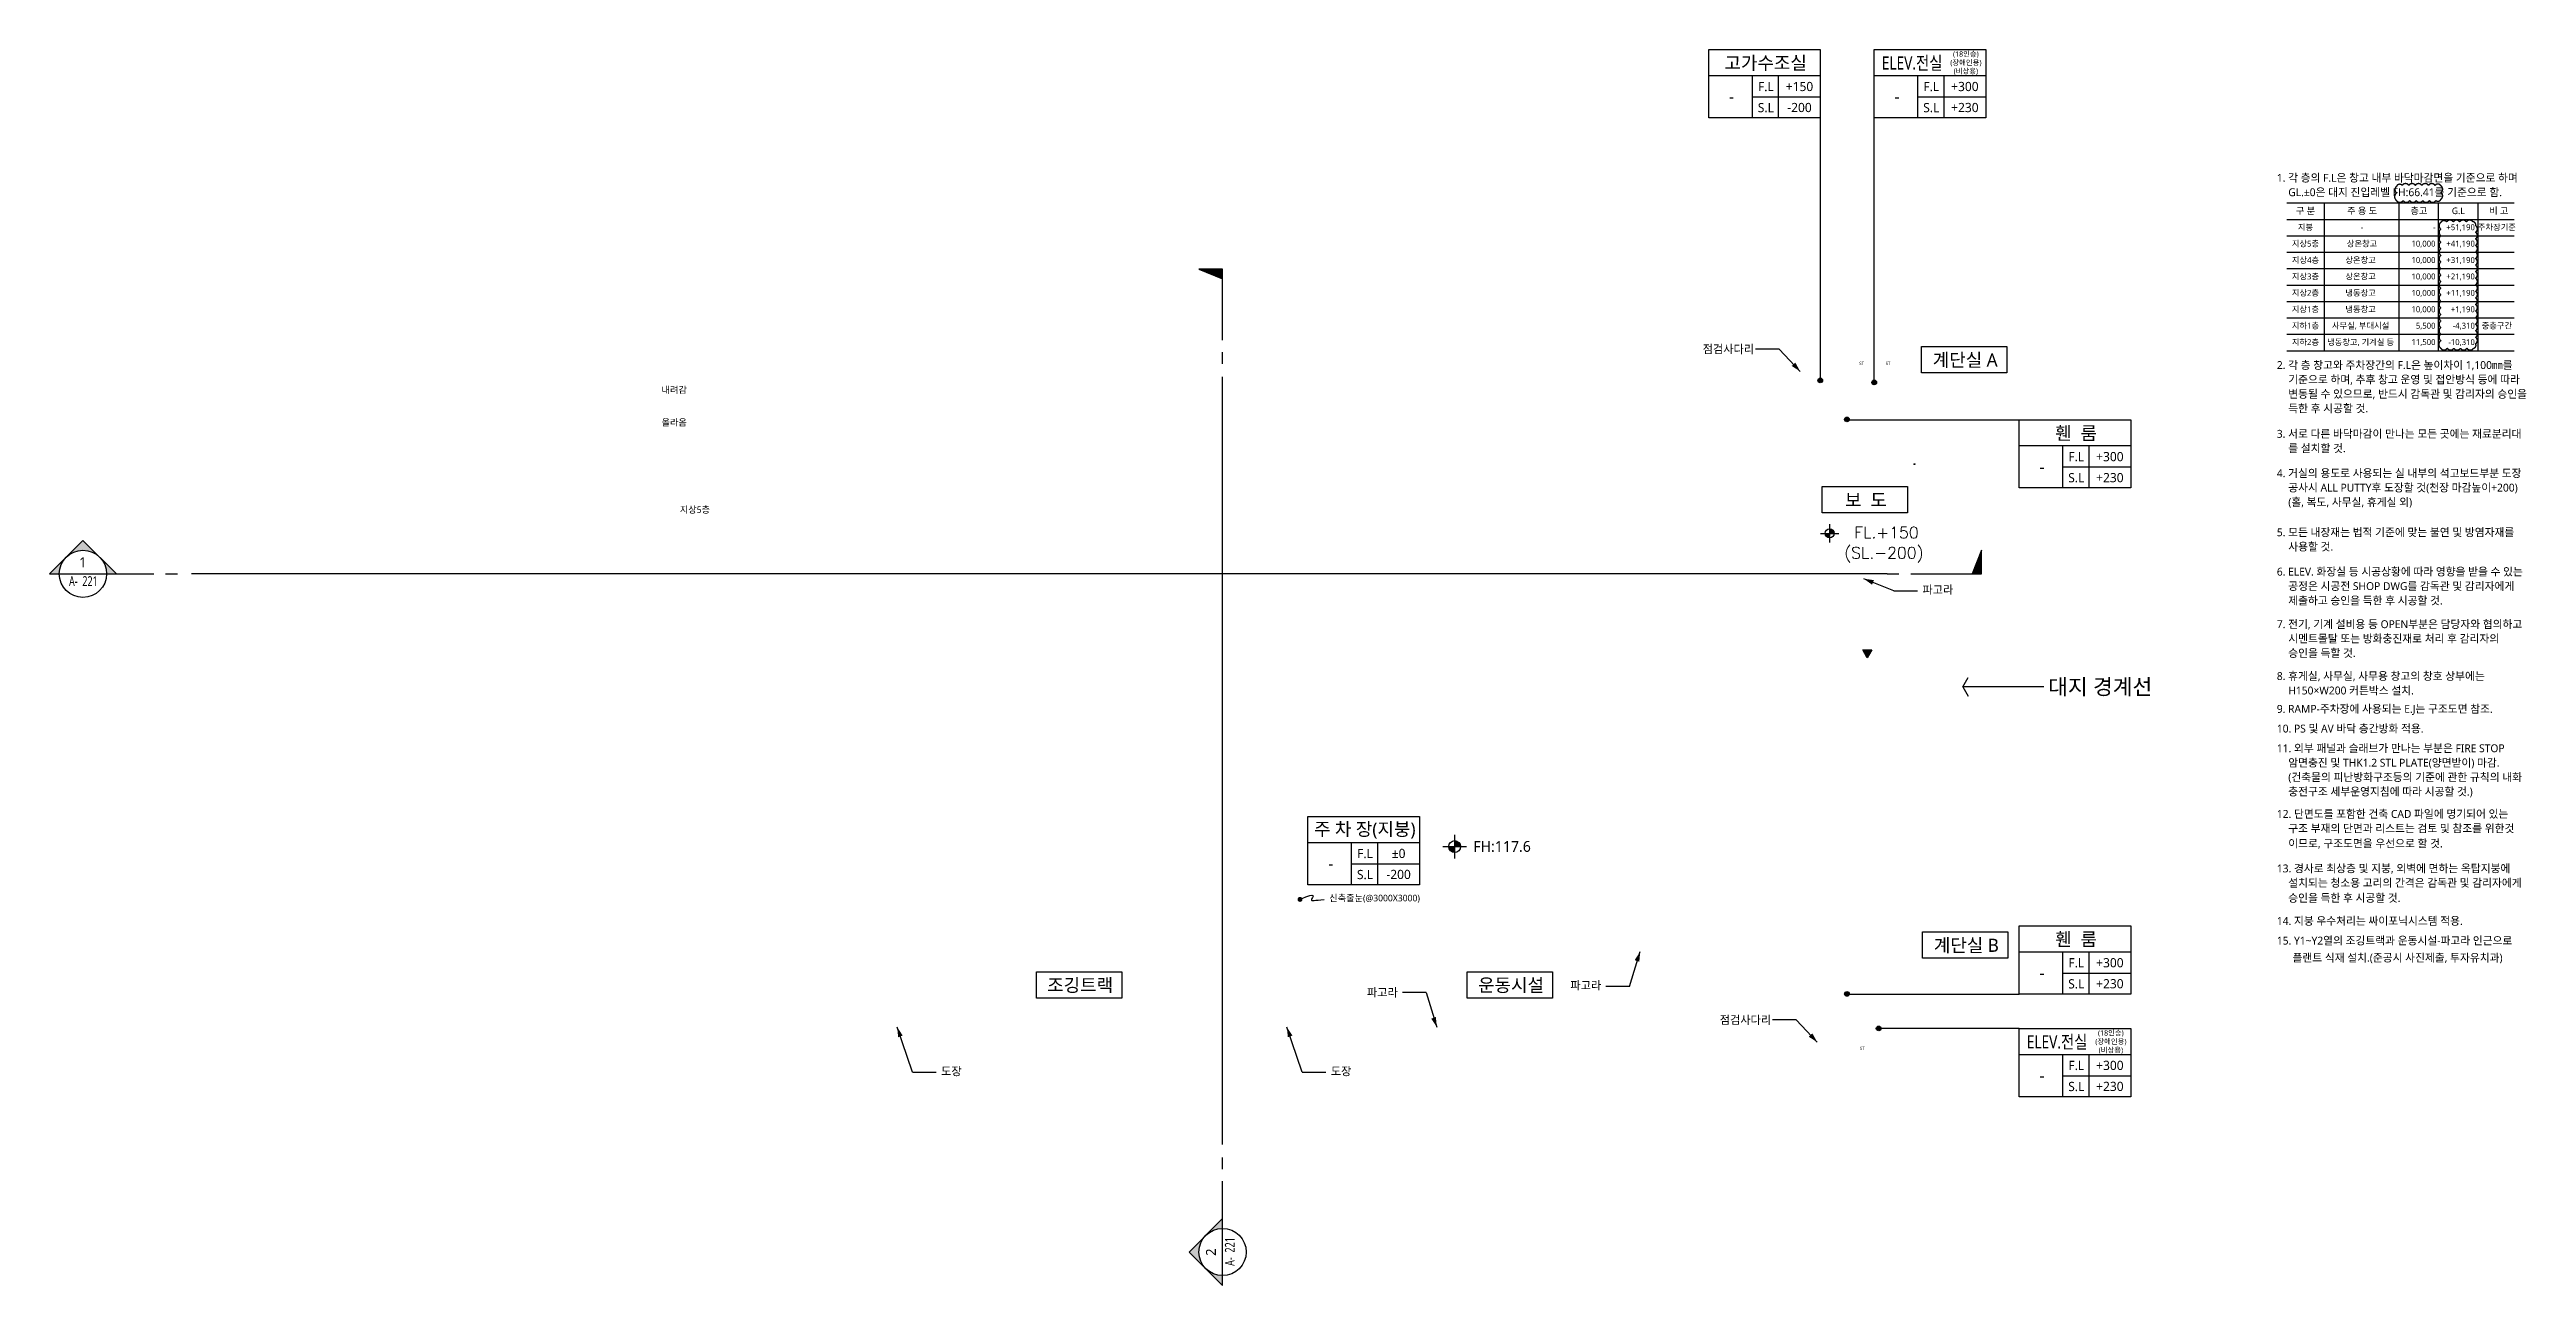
# Model space of a CAD drawing. Header units: millimetres. Extents: x 44005917 to 45882162, y -1242106 to 1898904.
# Drawn here: x 44064527 to 44442040, y -907794 to -719542 of the extents above; entities that cross this region are included whole.
import ezdxf
from ezdxf.enums import TextEntityAlignment as Align

# ---------------------------------------------------------------- set-up
doc = ezdxf.new("R2010")
doc.units = ezdxf.units.MM
doc.header["$LTSCALE"] = 1000
doc.header["$MEASUREMENT"] = 0
doc.linetypes.add('ACAD_ISO03W100', pattern=[30, 12, -18])
doc.layers.get('0').update_dxf_attribs({"linetype": 'CONTINUOUS'})
doc.layers.get('Defpoints').update_dxf_attribs({"color": 171, "linetype": 'CONTINUOUS'})
for name, color, linetype in [('LED', 7, 'CONTINUOUS'), ('SYM', 7, 'CONTINUOUS'), ('SYMBOL', 7, 'CONTINUOUS'), ('TEXT', 3, 'CONTINUOUS'), ('TEXT(MIN)', 7, 'CONTINUOUS'), ('TEXT(노트)', 7, 'CONTINUOUS'), ('TEXT(실명)', 3, 'CONTINUOUS'), ('TEXT-기입', 6, 'CONTINUOUS'), ('TITLE', 7, 'CONTINUOUS'), ('VALSIR RAINPLUS', 6, 'CONTINUOUS')]:
    doc.layers.add(name, color=color, linetype=linetype)
doc.layers.add('VE변경사항적용-20220616', color=10, linetype='CONTINUOUS', plot=False)
doc.styles.add('SIM', font='simplex.shx')
doc.styles.add('나눔바른고딕', font='NanumBarunGothic.ttf')

# ---------------------------------------------------------------- blocks, each defined once
blk = doc.blocks.new('A$C04b5f2bb')
at = {"layer": 'SYM', "ltscale": 10000}
h = blk.add_hatch(color=256, dxfattribs=at)
h.dxf.hatch_style = 1
h.paths.add_polyline_path([(2000, 0), (0, 0), (1000, 1732)])
blk.add_lwpolyline([(2000, 0), (0, 0), (1000, 1732), (2000, 0)], dxfattribs=at)
blk = doc.blocks.new('A$C31C7260E')
at = {"layer": 'TITLE'}
for points in [[(0, 0), (0, 4000), (13000, 4000), (13000, 0)], [(13000, 0), (0, 0)]]:
    blk.add_lwpolyline(points, dxfattribs=at)
blk = doc.blocks.new('A$C51E23882')
at = {"layer": 'TITLE'}
blk.add_lwpolyline([(8500, 0), (0, 0), (0, 5200), (8500, 5200)], close=True, dxfattribs=at)
for points in [[(8500, 3200), (0, 3200)], [(3300, 3200), (3300, 0)], [(5300, 3200), (5300, 0)], [(3300, 1600), (8500, 1600)]]:
    blk.add_lwpolyline(points, dxfattribs=at)
at = {"layer": 'TITLE', "style": '나눔바른고딕'}
for s, p in [('F.L', (4352, 2378)), ('S.L', (4352, 778))]:
    blk.add_text(s, height=700, dxfattribs=at).set_placement(p, align=Align.MIDDLE)
blk = doc.blocks.new('level')
at = {"layer": 'SYMBOL'}
for p, q in [((-4320, 0), (4320, 0)), ((0, 4320), (0, -4320))]:
    blk.add_line(p, q, dxfattribs=at)
blk.add_circle((0, 0), 2160, dxfattribs=at)
for points in [[(-2160, 0), (0, 2160), (-2127, 381), (-376, 2126)], [(-2127, 381), (-376, 2126), (-2030, 748), (-738, 2029)], [(-2030, 748), (-738, 2029), (-1859, 1104), (-1089, 1863)], [(-1859, 1104), (-1089, 1863), (-1659, 1388), (-1386, 1658)], [(0, -2160), (2160, 0), (381, -2127), (2126, -376)], [(381, -2127), (2126, -376), (748, -2030), (2029, -738)], [(748, -2030), (2029, -738), (1104, -1859), (1863, -1089)], [(1104, -1859), (1863, -1089), (1388, -1659), (1658, -1386)]]:
    blk.add_solid(points, dxfattribs=at)
at = {"layer": 'SYMBOL', "linetype": 'Continuous'}
for points in [[(0, 2160), (-2160, 0), (0, 0)], [(2160, 0), (0, 0), (0, -2160)]]:
    blk.add_solid(points, dxfattribs=at)
blk = doc.blocks.new('sadnjfknkfggfhfgh')
at = {"layer": 'TEXT(MIN)'}
for points in [[(43152817, 1561090), (43187500, 1561090)], [(43158517, 1561090), (43158517, 1538590)], [(43169917, 1561090), (43169917, 1538590)], [(43175917, 1561090), (43175917, 1538590)], [(43181917, 1561090), (43181917, 1538590)], [(43152817, 1558590), (43187500, 1558590)], [(43152817, 1556090), (43187500, 1556090)], [(43152817, 1553590), (43187500, 1553590)], [(43152817, 1551090), (43187500, 1551090)], [(43152817, 1548590), (43187500, 1548590)], [(43152817, 1546090), (43187500, 1546090)], [(43152817, 1543590), (43187500, 1543590)], [(43152817, 1541090), (43187500, 1541090)], [(43152817, 1538590), (43187500, 1538590)]]:
    blk.add_lwpolyline(points, dxfattribs=at)
at = {"layer": 'VE변경사항적용-20220616', "linetype": 'ACAD_ISO03W100'}
for points in [[(43169553, 1561457, 0.5205671), (43170553, 1561457, 0.5205671), (43171553, 1561457, 0.5205671), (43172553, 1561457, 0.5205671), (43173553, 1561457, 0.5205671), (43174553, 1561457, 0.5205671), (43175553, 1561457, 0.5205671), (43176324, 1561686, 0.5205671), (43176324, 1562686, 0.5205671), (43176324, 1563686, 0.5205671), (43175411, 1563773, 0.5205671), (43174411, 1563773, 0.5205671), (43173411, 1563773, 0.5205671), (43172411, 1563773, 0.5205671), (43171411, 1563773, 0.5205671), (43170411, 1563773, 0.5205671), (43169553, 1563630, 0.5205671), (43169553, 1562630, 0.5205671)], [(43176283, 1538961, 0.5205671), (43177283, 1538961, 0.5205671), (43178283, 1538961, 0.5205671), (43179283, 1538961, 0.5205671), (43180283, 1538961, 0.5205671), (43181283, 1538961, 0.5205671), (43181611, 1539632, 0.5205671), (43181611, 1540632, 0.5205671), (43181611, 1541632, 0.5205671), (43181611, 1542632, 0.5205671), (43181611, 1543632, 0.5205671), (43181611, 1544632, 0.5205671), (43181611, 1545632, 0.5205671), (43181611, 1546632, 0.5205671), (43181611, 1547632, 0.5205671), (43181611, 1548632, 0.5205671), (43181611, 1549632, 0.5205671), (43181611, 1550632, 0.5205671), (43181611, 1551632, 0.5205671), (43181611, 1552632, 0.5205671), (43181611, 1553632, 0.5205671), (43181611, 1554632, 0.5205671), (43181611, 1555632, 0.5205671), (43181611, 1556632, 0.5205671), (43181611, 1557632, 0.5205671), (43181186, 1558208, 0.5205671), (43180186, 1558208, 0.5205671), (43179186, 1558208, 0.5205671), (43178186, 1558208, 0.5205671), (43177186, 1558208, 0.5205671), (43176283, 1558111, 0.5205671), (43176283, 1557111, 0.5205671), (43176283, 1556111, 0.5205671), (43176283, 1555111, 0.5205671), (43176283, 1554111, 0.5205671), (43176283, 1553111, 0.5205671), (43176283, 1552111, 0.5205671), (43176283, 1551111, 0.5205671), (43176283, 1550111, 0.5205671), (43176283, 1549111, 0.5205671), (43176283, 1548111, 0.5205671), (43176283, 1547111, 0.5205671), (43176283, 1546111, 0.5205671), (43176283, 1545111, 0.5205671), (43176283, 1544111, 0.5205671), (43176283, 1543111, 0.5205671), (43176283, 1542111, 0.5205671), (43176283, 1541111, 0.5205671), (43176283, 1540111, 0.5205671)]]:
    blk.add_lwpolyline(points, format="xyb", close=True, dxfattribs=at)
at = {"layer": 'TEXT(MIN)', "style": '나눔바른고딕'}
for s, p in [('1. 각 층의 F.L은 창고 내부 바닥마감면을 기준으로 하며', (43151304, 1564928)), ('GL.±0은 대지 진입레벨 FH:66.41를 기준으로 함.', (43153044, 1562728)), ('2. 각 층 창고와 주차장간의 F.L은 높이차이 1,100㎜를', (43151304, 1536398)), ('기준으로 하며, 추후 창고 운영 및 접안방식 등에 따라', (43153044, 1534198)), ('변동될 수 있으므로, 반드시 감독관 및 감리자의 승인을', (43153044, 1531998)), ('득한 후 시공할 것.', (43153044, 1529798)), ('3. 서로 다른 바닥마감이 만나는 모든 곳에는 재료분리대', (43151304, 1525928)), ('를 설치할 것.', (43153044, 1523728)), ('4. 거실의 용도로 사용되는 실 내부의 석고보드부분 도장', (43151304, 1519928)), ('공사시 ALL PUTTY후 도장할 것(천장 마감높이+200)', (43153044, 1517728)), ('(홀, 복도, 사무실, 휴게실 외)', (43153044, 1515528)), ('5. 모든 내장재는 법적 기준에 맞는 불연 및 방염자재를', (43151304, 1510928)), ('사용할 것.', (43153044, 1508728)), ('6. ELEV. 화장실 등 시공상황에 따라 영향을 받을 수 있는', (43151304, 1504928)), ('공정은 시공전 SHOP DWG를 감독관 및 감리자에게', (43153044, 1502728)), ('제출하고 승인을 득한 후 시공할 것.', (43153044, 1500528)), ('7. 전기, 기계 설비용 등 OPEN부분은 담당자와 협의하고', (43151304, 1496928)), ('시멘트몰탈 또는 방화충진재로 처리 후 감리자의', (43153044, 1494728)), ('승인을 득할 것.', (43153044, 1492528)), ('8. 휴게실, 사무실, 사무용 창고의 창호 상부에는', (43151304, 1489028)), ('H150×W200 커튼박스 설치.', (43153044, 1486828)), ('9. RAMP-주차장에 사용되는 E.J는 구조도면 참조.', (43151304, 1484028)), ('10. PS 및 AV 바닥 층간방화 적용.', (43151304, 1481028)), ('11. 외부 패널과 슬래브가 만나는 부분은 FIRE STOP', (43151304, 1478028)), ('암면충진 및 THK1.2 STL PLATE(양면받이) 마감.', (43153044, 1475828)), ('(건축물의 피난방화구조등의 기준에 관한 규칙의 내화', (43153044, 1473628)), ('12. 단면도를 포함한 건축 CAD 파일에 명기되어 있는', (43151304, 1468028)), ('충전구조 세부운영지침에 따라 시공할 것.)', (43153044, 1471428)), ('구조 부재의 단면과 리스트는 검토 및 참조를 위한것', (43153044, 1465828)), ('이므로, 구조도면을 우선으로 할 것.', (43153044, 1463528)), ('13. 경사로 최상층 및 지붕, 외벽에 면하는 옥탑지붕에', (43151304, 1459728)), ('설치되는 청소용 고리의 간격은 감독관 및 감리자에게', (43153044, 1457528)), ('승인을 득한 후 시공할 것.', (43153044, 1455228))]:
    blk.add_text(s, height=1200, dxfattribs=at).set_placement(p, align=Align.MIDDLE_LEFT)
for s, height, p in [('구 분', 1000, (43155666, 1559896)), ('주 용 도', 1000, (43164299, 1559896)), ('층고', 1000, (43172962, 1559896)), ('G.L', 1000, (43178962, 1559896)), ('비 고', 1000, (43185143, 1559896)), ('지상5층', 900, (43155666, 1554896)), ('지붕', 900, (43155666, 1557396)), ('상온창고', 900, (43164289, 1554896)), ('-', 900, (43164289, 1557396)), ('주차장기준', 900, (43184845, 1557396)), ('지상4층', 900, (43155666, 1552396)), ('상온창고', 900, (43164070, 1552396)), ('지상3층', 900, (43155666, 1549896)), ('지상2층', 900, (43155666, 1547396)), ('상온창고', 900, (43164070, 1549896)), ('냉동창고', 900, (43164070, 1547396)), ('지상1층', 900, (43155666, 1544896)), ('냉동창고', 900, (43164070, 1544896)), ('지하1층', 900, (43155666, 1542396)), ('지하2층', 900, (43155666, 1539896)), ('냉동창고, 기계실 등', 900, (43164070, 1539896)), ('사무실, 부대시설', 900, (43164070, 1542396)), ('중층구간', 900, (43184845, 1542396))]:
    blk.add_text(s, height=height, dxfattribs=at).set_placement(p, align=Align.MIDDLE_CENTER)
for s, p in [('10,000', (43175487, 1554896)), ('-', (43175487, 1557396)), ('+51,190', (43181487, 1557396)), ('+41,190', (43181487, 1554896)), ('10,000', (43175487, 1552396)), ('+31,190', (43181487, 1552396)), ('10,000', (43175487, 1549896)), ('10,000', (43175487, 1547396)), ('+21,190', (43181487, 1549896)), ('+11,190', (43181487, 1547396)), ('10,000', (43175487, 1544896)), ('+1,190', (43181487, 1544896)), ('11,500', (43175487, 1539896)), ('5,500', (43175487, 1542396)), ('-10,310', (43181487, 1539896)), ('-4,310', (43181487, 1542396))]:
    blk.add_text(s, height=900, dxfattribs=at).set_placement(p, align=Align.MIDDLE_RIGHT)
blk = doc.blocks.new('A$C1A302DD2')
at = {"layer": 'SYM'}
h = blk.add_hatch(color=256, dxfattribs=at)
h.paths.add_polyline_path([(707, 1207), (354, 854, -0.414214), (1061, 854)])
h.paths.add_polyline_path([(354, 854), (0, 500), (207, 500, -0.198912)])
h.paths.add_polyline_path([(1061, 854, -0.198912), (1207, 500), (1414, 500)])
for p, q in [((0, 500), (707, 1207)), ((1414, 500), (707, 1207)), ((0, 500), (207, 500)), ((207, 500), (1207, 500)), ((1207, 500), (2207, 500)), ((2457, 500), (2707, 500))]:
    blk.add_line(p, q, dxfattribs=at)
blk.add_circle((707, 500), 500, dxfattribs=at)
blk = doc.blocks.new('A$C1AFB1B41')
at = {"layer": 'SYM'}
blk.add_hatch(color=256, dxfattribs=at).paths.add_polyline_path([(2000, 500), (1800, 0), (2000, 0)])
for p, q in [((0, 0), (250, 0)), ((500, 0), (2000, 0)), ((2000, 500), (1800, 0)), ((2000, 0), (2000, 500))]:
    blk.add_line(p, q, dxfattribs=at)
blk = doc.blocks.new('A$C3F972117')
at = {"layer": 'Defpoints'}
blk.add_lwpolyline([(5091, -80041), (5091, 36844)], dxfattribs=at)
at = {"layer": 'SYM', "xscale": 7.200000000000009, "yscale": 7.200000000000009, "zscale": 7.200000000000009, "rotation": 90}
for name, p in [('A$C1AFB1B41', (5091, 38844)), ('A$C1A302DD2', (8691, -101532))]:
    blk.add_blockref(name, p, dxfattribs=at)
at = {"layer": 'TEXT', "style": '나눔바른고딕'}
blk.add_text('2', height=1500, rotation=90, dxfattribs=at).set_placement((4078, -97024))
at = {"layer": 'TEXT', "style": '나눔바른고딕', "width": 0.7}
for s, p in [('221', (6954, -96529)), ('A-', (6949, -98556))]:
    blk.add_text(s, height=1500, rotation=90, dxfattribs=at).set_placement(p)
blk = doc.blocks.new('A$C026E477C')
at = {"layer": 'Defpoints'}
blk.add_line((291249, 87230), (32833, 87230), dxfattribs=at)
at = {"layer": 'SYM', "xscale": 7.199999999999998, "yscale": 7.199999999999998, "zscale": 7.199999999999998}
for name, p in [('A$C1A302DD2', (11187, 83630)), ('A$C1AFB1B41', (291249, 87230))]:
    blk.add_blockref(name, p, dxfattribs=at)
at = {"layer": 'TEXT', "style": '나눔바른고딕', "width": 0.7}
for s, p in [('A-', (14163, 85373)), ('221', (16190, 85368))]:
    blk.add_text(s, height=1500, dxfattribs=at).set_placement(p)
at = {"layer": 'TEXT', "style": '나눔바른고딕'}
blk.add_text('1', height=1500, dxfattribs=at).set_placement((15695, 88243))
blk = doc.blocks.new('SJDNKGJNFKDGDFGDFG')
at = {"layer": 'TEXT(MIN)', "style": '나눔바른고딕'}
for s, p in [('내려감', (36448065, -1377190)), ('올라옴', (36448065, -1382140)), ('지상5층', (36450851, -1395428))]:
    blk.add_text(s, height=1000, dxfattribs=at).set_placement(p, align=Align.MIDDLE_LEFT)
blk = doc.blocks.new('rainplus')
at = {"layer": 'VALSIR RAINPLUS', "color": 1}
for p, q in [((1263132, -1667085), (1262757, -1667085)), ((1262944, -1667272), (1262944, -1666897))]:
    blk.add_line(p, q, dxfattribs=at)
at = {"layer": 'VALSIR RAINPLUS', "color": 3}
blk.add_circle((1262944, -1667085), 112, dxfattribs=at)

msp = doc.modelspace()

# ---------------------------------------------------------------- hatches: boundary and pattern name
at = {"layer": 'LED'}
h = msp.add_hatch(color=256, dxfattribs=at)
h.dxf.hatch_style = 1
edge = h.paths.add_edge_path()
edge.add_arc((44334411.5, -769934), 360, 180, 540, ccw=False)
h = msp.add_hatch(color=256, dxfattribs=at)
h.dxf.hatch_style = 1
edge = h.paths.add_edge_path()
edge.add_arc((44342627.1, -770254), 360, 180, 540, ccw=False)
h = msp.add_hatch(color=256, dxfattribs=at)
h.dxf.hatch_style = 1
edge = h.paths.add_edge_path()
edge.add_arc((44338476.7, -775879.3), 360, 180, 540, ccw=False)
h = msp.add_hatch(color=256, dxfattribs=at)
h.dxf.hatch_style = 1
edge = h.paths.add_edge_path()
edge.add_arc((44338476.7, -863391), 360, 180, 540, ccw=False)
h = msp.add_hatch(color=256, dxfattribs=at)
h.dxf.hatch_style = 1
edge = h.paths.add_edge_path()
edge.add_arc((44343311.1, -868650.7), 360, 180, 540, ccw=False)

# ---------------------------------------------------------------- linework, layer by layer
for p, q in [((44328149, -765153.8), (44331352.5, -768572.3)), ((44345605.6, -801981.2), (44341043.5, -800147.7)), ((44305352.6, -862246.2), (44306968.5, -856947.7)), ((44274352.6, -863149.1), (44275968.5, -868447.7)), ((44330749, -867328.8), (44333952.5, -870747.3)), ((44196028.2, -875317.4), (44193718.5, -868447.7)), ((44255425.8, -875317.4), (44253116.2, -868447.7))]:
    msp.add_line(p, q)
at = {"ltscale": 10000}
for points in [[(44334411.5, -729942.3), (44334411.5, -769934)], [(44342620.9, -770341), (44342620.9, -729942.3)], [(44338476.7, -775919.3), (44364719, -775919.3)], [(44338118.9, -863431), (44364719, -863431)], [(44364719, -868650.7), (44343311.1, -868650.7)]]:
    msp.add_lwpolyline(points, dxfattribs=at)
for points in [[(44328149, -765153.8), (44324515.8, -765153.8)], [(44345605.6, -801981.2), (44349238.7, -801981.2)], [(44274352.6, -863149.1), (44270719.4, -863149.1)], [(44305352.6, -862246.2), (44301719.4, -862246.2)], [(44330749, -867328.8), (44327115.8, -867328.8)], [(44196028.2, -875317.4), (44199661.3, -875317.4)], [(44255425.8, -875317.4), (44259059, -875317.4)]]:
    msp.add_lwpolyline(points)
for points in [[(44331352.5, -768572.3), (44330600.4, -767221.3), (44330053.2, -767734.2)], [(44341043.5, -800147.7), (44342295.5, -801055), (44342575.1, -800359.1)], [(44306968.5, -856947.7), (44306825.7, -858487.2), (44306118, -858238.9)], [(44275968.5, -868447.7), (44275825.7, -866908.1), (44275118, -867156.5)], [(44193718.5, -868447.7), (44193861.3, -869987.2), (44194569, -869738.9)], [(44253116.2, -868447.7), (44253259, -869987.2), (44253966.7, -869738.9)], [(44333952.5, -870747.3), (44333200.4, -869396.3), (44332653.2, -869909.2)]]:
    msp.add_solid(points)
at = {"layer": 'LED'}
for points in [[(44356114.7, -816616.7), (44356937.5, -815191.5)], [(44368489.6, -816616.7), (44356114.7, -816616.7), (44356937.5, -818041.9)], [(44255111.6, -848991.7), (44256004.2, -848619.5), (44256595.8, -848418.7), (44256940.5, -848357.1), (44257092.3, -848402.2), (44257105.3, -848521.8), (44257033.5, -848683.5), (44256931, -848855), (44256852, -849004), (44256841, -849105), (44256905.8, -849159.6), (44257044.6, -849176.5), (44257255.5, -849164.1), (44257536.9, -849130.9), (44257887, -849085.4), (44258304.1, -849036.2), (44258786.4, -848991.7)]]:
    msp.add_lwpolyline(points, dxfattribs=at)
at = {"layer": 'LED', "const_width": 375}
msp.add_lwpolyline([(44255111.6, -848804.2, -1), (44255111.6, -849179.2, -1)], format="xyb", close=True, dxfattribs=at)
at = {"layer": 'LED'}
for centre in [(44334411.5, -769934), (44342627.1, -770254), (44338476.7, -775879.3), (44338476.7, -863391), (44343311.1, -868650.7)]:
    msp.add_circle(centre, 360, dxfattribs=at)

# ---------------------------------------------------------------- block references
for name, p in [('SJDNKGJNFKDGDFGDFG', (7709735.9, 605806)), ('sadnjfknkfggfhfgh', (1252690.1, -2304000)), ('A$C3F972117', (44238217.3, -806261.9)), ('A$C31C7260E', (44349821.8, -768786.9)), ('A$C31C7260E', (44334689.9, -790111.9)), ('A$C026E477C', (44053339.9, -886632.2)), ('A$C31C7260E', (44349994.7, -857947)), ('A$C31C7260E', (44214932.8, -864018.6)), ('A$C31C7260E', (44280602.5, -864018.6))]:
    msp.add_blockref(name, p)
at = {"xscale": 2, "yscale": 2, "zscale": 2}
for p in [(44317411.5, -729942.3), (44342620.9, -729942.3), (44364719, -786319.3), (44256312.9, -846763), (44364719, -863413.3), (44364719, -879050.7)]:
    msp.add_blockref('A$C51E23882', p, dxfattribs=at)
at = {"ltscale": 10000, "xscale": 0.7, "yscale": 0.7, "zscale": 0.7, "rotation": 299.9999999999591}
msp.add_blockref('A$C04b5f2bb', (44340876.2, -810968.2), dxfattribs=at)
at = {"layer": 'SYMBOL', "rotation": 90}
for p, xscale, yscale, zscale in [((44335841, -793232.6), 0.3240416667043901, 0.3240416667043901, 0.3240416667043901), ((44278686.1, -840951.7), 0.420096875048906, 0.420096875048906, 0.420096875048906)]:
    msp.add_blockref('level', p, dxfattribs=dict(at, xscale=xscale, yscale=yscale, zscale=zscale))
at = {"layer": 'VALSIR RAINPLUS', "color": 3, "xscale": 0.5625, "yscale": 0.5625, "zscale": 0.5625}
msp.add_blockref('rainplus', (43638362.4, 155037.6), dxfattribs=at)

# ---------------------------------------------------------------- texts
at = {"layer": 'SYMBOL', "color": 3, "style": 'SIM'}
for s, p in [('FL.+150', (44349405.6, -793988)), ('(SL.-200)', (44350142.6, -797077.6))]:
    msp.add_text(s, height=1750, dxfattribs=at).set_placement(p, align=Align.RIGHT)
at = {"layer": 'SYMBOL', "style": '나눔바른고딕'}
msp.add_text('FH:117.6', height=1650, dxfattribs=at).set_placement((44281521.8, -841747.9))
at = {"layer": 'TEXT(MIN)', "style": '나눔바른고딕'}
for s, p in [('(장애인용)', (44356602.3, -721923.8)), ('(18인승)', (44356602.3, -720623.8)), ('(비상용)', (44356602.3, -723223.8)), ('(장애인용)', (44378700.4, -871032.3)), ('(18인승)', (44378700.4, -869732.3)), ('(비상용)', (44378700.4, -872332.3))]:
    msp.add_text(s, height=800, dxfattribs=at).set_placement(p, align=Align.CENTER)
for p in [(44340701.4, -767344.9), (44340701.4, -767344.9), (44344734.1, -767344.9), (44340816.2, -871693.7)]:
    msp.add_text('ST', height=500, dxfattribs=at).set_placement(p, align=Align.MIDDLE_CENTER)
for s, height, p in [('신축줄눈(@3000X3000)', 1000, (44259564.7, -848788)), ('14. 지붕 우수처리는 싸이포닉시스템 적용.', 1200, (44403993.7, -852272.2)), ('15. Y1~Y2열의 조깅트랙과 운동시설-파고라 인근으로', 1200, (44403993.7, -855272.2)), ('플랜트 식재 설치.(준공시 사진제출, 투자유치과)', 1200, (44406384.9, -857878.5))]:
    msp.add_text(s, height=height, dxfattribs=at).set_placement(p, align=Align.MIDDLE_LEFT)
at = {"layer": 'TEXT(노트)', "style": '나눔바른고딕'}
for s, p in [('점검사다리', (44316478.3, -765178.1)), ('파고라', (44349984.2, -801830.3)), ('파고라', (44265318.9, -863173.4)), ('파고라', (44296318.9, -862095.4)), ('점검사다리', (44319078.3, -867353.1)), ('도장', (44200406.8, -875166.5)), ('도장', (44259804.5, -875166.5))]:
    msp.add_text(s, height=1250, dxfattribs=at).set_placement(p, align=Align.MIDDLE_LEFT)
msp.add_text('대지 경계선', height=2400, dxfattribs=at).set_placement((44369139.5, -817798))
at = {"layer": 'TEXT(실명)', "style": '나눔바른고딕'}
for s, p in [('고가수조실', (44326087, -721554)), ('계단실 A', (44356497.3, -766798.7)), ('휀  룸', (44373394.5, -777931.1)), ('보  도', (44341365.3, -788123.7)), ('주 차 장(지붕)', (44264988.4, -838374.8)), ('계단실 B', (44356670.1, -855958.8)), ('휀  룸', (44373394.5, -855025.1)), ('조깅트랙', (44221608.3, -862030.3)), ('운동시설', (44287277.9, -862030.3))]:
    msp.add_text(s, height=2000, dxfattribs=at).set_placement(p, align=Align.MIDDLE)
at = {"layer": 'TEXT(실명)', "style": '나눔바른고딕', "width": 0.8}
for p in [(44348400.4, -721554), (44370498.5, -870662.4)]:
    msp.add_text('ELEV.전실', height=2000, dxfattribs=at).set_placement(p, align=Align.MIDDLE)
at = {"layer": 'TEXT-기입', "style": '나눔바른고딕'}
for s, height, p in [('+150', 1400, (44331243.7, -725166.5)), ('+300', 1400, (44356453.1, -725166.5)), ('-', 1800, (44320894.1, -726715.6)), ('-200', 1400, (44331243.7, -728366.5)), ('-', 1800, (44346103.4, -726715.6)), ('+230', 1400, (44356453.1, -728366.5)), ('+300', 1400, (44378551.2, -781543.5)), ('-', 1800, (44368201.6, -783092.7)), ('+230', 1400, (44378551.2, -784743.5)), ('±0', 1400, (44270145.1, -841987.3)), ('-', 1800, (44259795.4, -843536.4)), ('-200', 1400, (44270145.1, -845187.3)), ('-', 1800, (44368201.6, -860186.7)), ('+300', 1400, (44378551.2, -858637.5)), ('+230', 1400, (44378551.2, -861837.5)), ('+300', 1400, (44378551.2, -874274.9)), ('-', 1800, (44368201.6, -875824.1)), ('+230', 1400, (44378551.2, -877474.9))]:
    msp.add_text(s, height=height, dxfattribs=at).set_placement(p, align=Align.MIDDLE)

doc.saveas('drawing.dxf')
